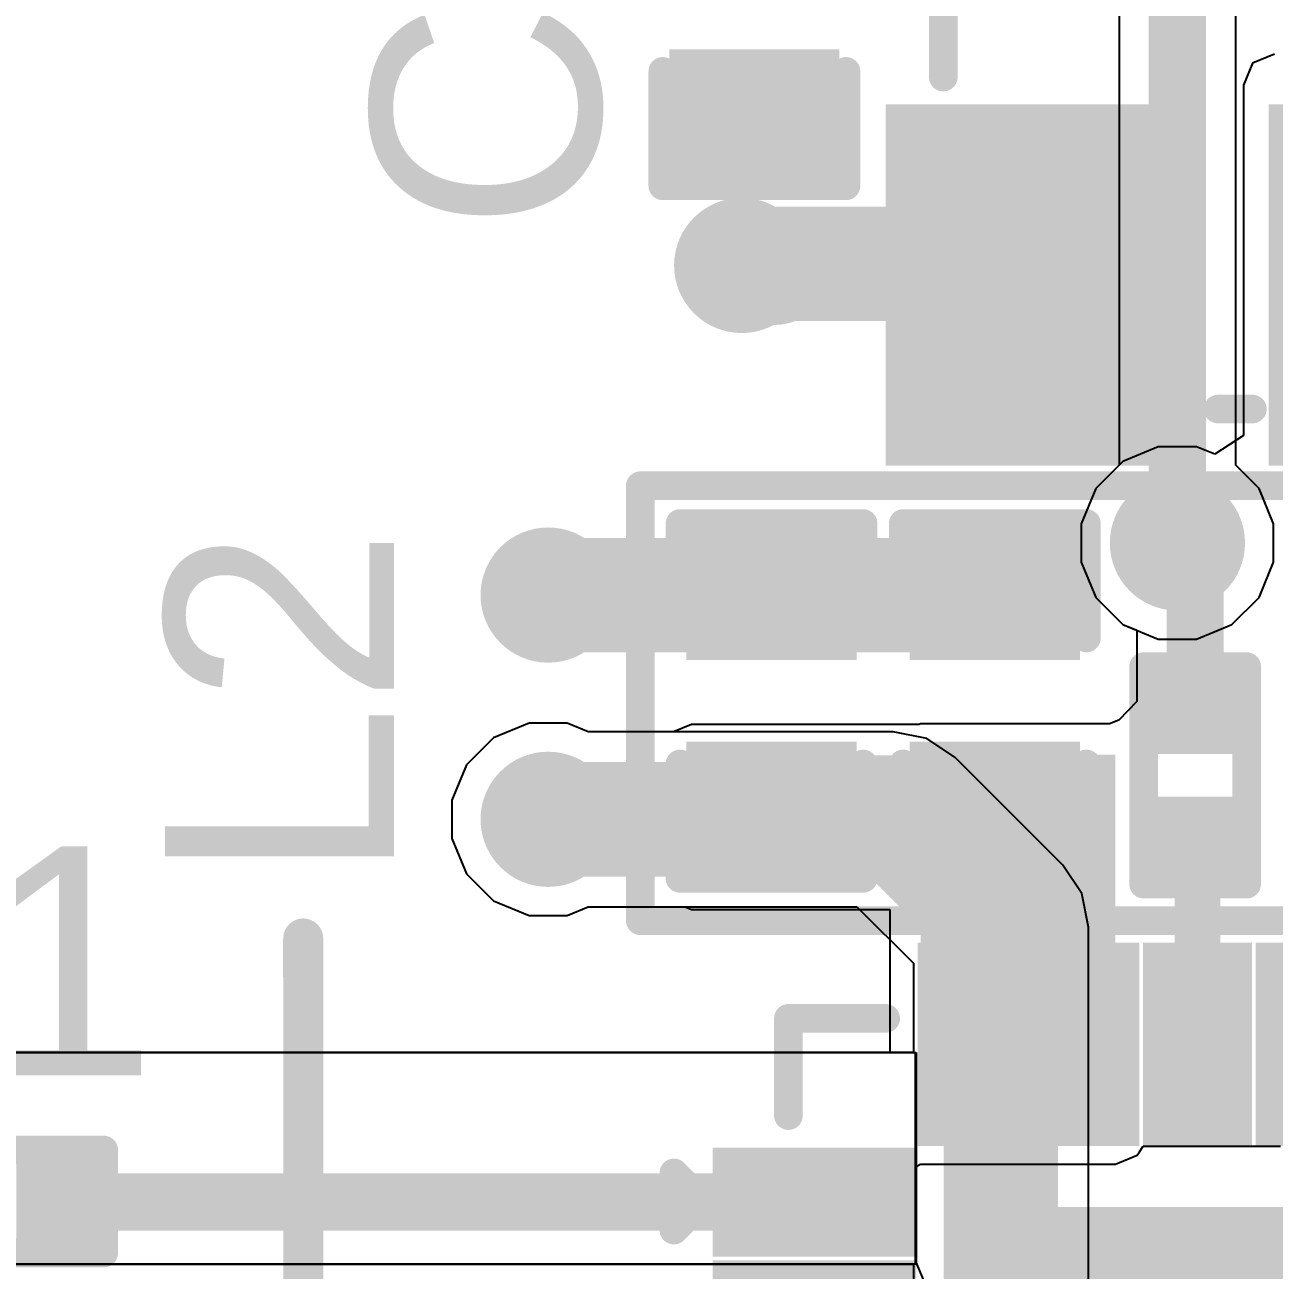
# Model space of a CAD drawing. Header units: millimetres. Extents: x -4.8 to 36.7, y -5.2 to 57.6.
# Drawn here: x 2.37 to 7.92, y 43.1 to 48.63 of the extents above; entities that cross this region are included whole.
import ezdxf

# ---------------------------------------------------------------- set-up
doc = ezdxf.new("R2010")
doc.units = ezdxf.units.MM
for name, color, linetype in [('BottomLayer', 5, 'Continuous'), ('TopLayer', 1, 'Continuous'), ('TopOverlay', 2, 'Continuous'), ('TopPaste', 8, 'Continuous'), ('TopSolder', 216, 'Continuous'), ('ViaHoleLayer', 16, 'Continuous')]:
    doc.layers.add(name, color=color, linetype=linetype)
doc.styles.add('Arial', font='arial.ttf', dxfattribs={"height": 0.2})

# ---------------------------------------------------------------- blocks, each defined once
blk = doc.blocks.new('X322540MPB4SI__11')
at = {"layer": 'TopLayer'}
for points in [[(-1.80000021, 1.45000091), (-0.4000004699999999, 1.45000091), (-0.4000004699999999, 0.25000077), (-1.80000021, 0.25000077)], [(0.4000004699999999, 1.45000091), (1.80000021, 1.45000091), (1.80000021, 0.25000077), (0.4000004699999999, 0.25000077)], [(-1.80000021, -0.24999823), (-0.4000004699999999, -0.24999823), (-0.4000004699999999, -1.44999837), (-1.80000021, -1.44999837)], [(0.4000004699999999, -0.24999823), (1.80000021, -0.24999823), (1.80000021, -1.44999837), (0.4000004699999999, -1.44999837)]]:
    blk.add_hatch(color=1, dxfattribs=at).paths.add_polyline_path(points)
at = {"layer": 'TopPaste'}
for points in [[(-1.80000021, 1.45000091), (-0.4000004699999999, 1.45000091), (-0.4000004699999999, 0.25000077), (-1.80000021, 0.25000077)], [(0.4000004699999999, 1.45000091), (1.80000021, 1.45000091), (1.80000021, 0.25000077), (0.4000004699999999, 0.25000077)], [(-1.80000021, -0.24999823), (-0.4000004699999999, -0.24999823), (-0.4000004699999999, -1.44999837), (-1.80000021, -1.44999837)], [(0.4000004699999999, -0.24999823), (1.80000021, -0.24999823), (1.80000021, -1.44999837), (0.4000004699999999, -1.44999837)]]:
    blk.add_hatch(color=8, dxfattribs=at).paths.add_polyline_path(points)
at = {"layer": 'TopSolder'}
for points in [[(-1.90160021, 1.55160091), (-0.29840047, 1.55160091), (-0.29840047, 0.14840077), (-1.90160021, 0.14840077)], [(0.29840047, 1.55160091), (1.90160021, 1.55160091), (1.90160021, 0.14840077), (0.29840047, 0.14840077)], [(-1.90160021, -0.14839823), (-0.29840047, -0.14839823), (-0.29840047, -1.55159837), (-1.90160021, -1.55159837)], [(0.29840047, -0.14839823), (1.90160021, -0.14839823), (1.90160021, -1.55159837), (0.29840047, -1.55159837)]]:
    blk.add_hatch(color=216, dxfattribs=at).paths.add_polyline_path(points)
at = {"layer": 'TopOverlay'}
for points, const_width in [([(0.1778, 1.2954), (-0.1778, 1.2954)], 0.127), ([(-1.651, -0.0762), (-1.651, 0.0762)], 0.127), ([(1.651, -0.0762), (1.651, 0.0762)], 0.127), ([(-1.9812, -0.8636), (-2.1336, -0.7111999999999999)], 0.1999996), ([(-2.1336, -1.016), (-2.1336, -0.7111999999999999)], 0.1999996), ([(-2.1336, -1.016), (-1.9812, -0.8636)], 0.1999996), ([(0.1778, -1.29539746), (-0.1778, -1.29539746)], 0.127)]:
    blk.add_lwpolyline(points, dxfattribs=dict(at, const_width=const_width))
for points, const_width in [([(-0.20955, 1.2954, 1), (-0.14605, 1.2954, 1)], 0.0635), ([(0.14605, 1.2954, 1), (0.20955, 1.2954, 1)], 0.0635), ([(-1.68275, 0.0762, 1), (-1.61925, 0.0762, 1)], 0.0635), ([(1.61925, 0.0762, 1), (1.68275, 0.0762, 1)], 0.0635), ([(-1.68275, -0.0762, 1), (-1.61925, -0.0762, 1)], 0.0635), ([(1.61925, -0.0762, 1), (1.68275, -0.0762, 1)], 0.0635), ([(-2.1835999, -0.7111999999999999, 1), (-2.0836001, -0.7111999999999999, 1)], 0.0999998), ([(-2.1835999, -0.7111999999999999, 1), (-2.0836001, -0.7111999999999999, 1)], 0.0999998), ([(-2.0311999, -0.8636, 1), (-1.9312001, -0.8636, 1)], 0.0999998), ([(-2.0311999, -0.8636, 1), (-1.9312001, -0.8636, 1)], 0.0999998), ([(-2.1835999, -1.016, 1), (-2.0836001, -1.016, 1)], 0.0999998), ([(-2.1835999, -1.016, 1), (-2.0836001, -1.016, 1)], 0.0999998), ([(-0.20955, -1.29539746, 1), (-0.14605, -1.29539746, 1)], 0.0635), ([(0.14605, -1.29539746, 1), (0.20955, -1.29539746, 1)], 0.0635)]:
    blk.add_lwpolyline(points, format="xyb", close=True, dxfattribs=dict(at, const_width=const_width))
blk = doc.blocks.new('32_QFN__5_5__13')
at = {"layer": 'TopLayer'}
for points in [[(-1.61006028, 2.10008343), (-1.89005972, 2.10008343), (-1.89005972, 2.80008457), (-1.61006028, 2.80008457)], [(-1.10993428, 2.10008343), (-1.38993372, 2.10008343), (-1.38993372, 2.80008457), (-1.10993428, 2.80008457)], [(-0.61006228, 2.10008343), (-0.89006172, 2.10008343), (-0.89006172, 2.80008457), (-0.61006228, 2.80008457)], [(-2.80008457, 1.61006028), (-2.80008457, 1.89005972), (-2.10008343, 1.89005972), (-2.10008343, 1.61006028)], [(1.626997, -1.626997), (-1.626997, -1.626997), (-1.626997, 1.626997), (1.626997, 1.626997)]]:
    blk.add_hatch(color=1, dxfattribs=at).paths.add_polyline_path(points)
at = {"layer": 'TopPaste'}
for points in [[(-1.61006028, 2.10008343), (-1.89005972, 2.10008343), (-1.89005972, 2.80008457), (-1.61006028, 2.80008457)], [(-1.10993428, 2.10008343), (-1.38993372, 2.10008343), (-1.38993372, 2.80008457), (-1.10993428, 2.80008457)], [(-0.61006228, 2.10008343), (-0.89006172, 2.10008343), (-0.89006172, 2.80008457), (-0.61006228, 2.80008457)], [(-2.80008457, 1.61006028), (-2.80008457, 1.89005972), (-2.10008343, 1.89005972), (-2.10008343, 1.61006028)], [(1.626997, -1.626997), (-1.626997, -1.626997), (-1.626997, 1.626997), (1.626997, 1.626997)]]:
    blk.add_hatch(color=8, dxfattribs=at).paths.add_polyline_path(points)
at = {"layer": 'TopSolder'}
for points in [[(-1.50846028, 1.99848343), (-1.99165972, 1.99848343), (-1.99165972, 2.90168457), (-1.50846028, 2.90168457)], [(-1.00833428, 1.99848343), (-1.49153372, 1.99848343), (-1.49153372, 2.90168457), (-1.00833428, 2.90168457)], [(-0.5084622799999999, 1.99848343), (-0.99166172, 1.99848343), (-0.99166172, 2.90168457), (-0.5084622799999999, 2.90168457)], [(-0.008336280000000036, 1.99848343), (-0.49153572, 1.99848343), (-0.49153572, 2.90168457), (-0.008336279999999963, 2.90168457)], [(-2.90168457, 1.50846028), (-2.90168457, 1.99165972), (-1.99848343, 1.99165972), (-1.99848343, 1.50846028)], [(1.728597, -1.728597), (-1.728597, -1.728597), (-1.728597, 1.728597), (1.728597, 1.728597)], [(-2.90168457, 1.00833428), (-2.90168457, 1.49153372), (-1.99848343, 1.49153372), (-1.99848343, 1.00833428)]]:
    blk.add_hatch(color=216, dxfattribs=at).paths.add_polyline_path(points)
at = {"layer": 'TopOverlay', "const_width": 0.127}
for points in [[(-2.5654, 2.1336), (-2.5654, 2.5654)], [(-2.5654, 2.5654), (-2.1336, 2.5654)], [(-3.0734, 1.8796), (-2.9464, 1.7526)], [(-3.0734, 1.6256), (-3.0734, 1.8796)], [(-3.0734, 1.6256), (-2.9464, 1.7526)]]:
    blk.add_lwpolyline(points, dxfattribs=at)
at = {"layer": 'TopOverlay', "const_width": 0.0635}
for points in [[(-2.59715, 2.5654, 1), (-2.53365, 2.5654, 1)], [(-2.59715, 2.5654, 1), (-2.53365, 2.5654, 1)], [(-2.16535, 2.5654, 1), (-2.10185, 2.5654, 1)], [(-2.59715, 2.1336, 1), (-2.53365, 2.1336, 1)], [(-3.10515, 1.8796, 1), (-3.04165, 1.8796, 1)], [(-3.10515, 1.8796, 1), (-3.04165, 1.8796, 1)], [(-2.97815, 1.7526, 1), (-2.91465, 1.7526, 1)], [(-2.97815, 1.7526, 1), (-2.91465, 1.7526, 1)], [(-3.10515, 1.6256, 1), (-3.04165, 1.6256, 1)], [(-3.10515, 1.6256, 1), (-3.04165, 1.6256, 1)]]:
    blk.add_lwpolyline(points, format="xyb", close=True, dxfattribs=at)
blk = doc.blocks.new('IND_0201_27')
at = {"layer": 'TopLayer'}
for points in [[(-0.39999793, 0.1499997), (-0.14999843, 0.1499997), (-0.14999843, -0.1499997), (-0.39999793, -0.1499997)], [(0.15000097, 0.1499997), (0.4000004699999999, 0.1499997), (0.4000004699999999, -0.1499997), (0.15000097, -0.1499997)]]:
    blk.add_hatch(color=1, dxfattribs=at).paths.add_polyline_path(points)
at = {"layer": 'TopPaste'}
for points in [[(-0.39999793, 0.1499997), (-0.14999843, 0.1499997), (-0.14999843, -0.1499997), (-0.39999793, -0.1499997)], [(0.15000097, 0.1499997), (0.4000004699999999, 0.1499997), (0.4000004699999999, -0.1499997), (0.15000097, -0.1499997)]]:
    blk.add_hatch(color=8, dxfattribs=at).paths.add_polyline_path(points)
at = {"layer": 'TopSolder'}
for points in [[(-0.45499909, 0.20500086), (-0.09499727, 0.20500086), (-0.09499727, -0.20500086), (-0.45499909, -0.20500086)], [(0.09499980999999999, 0.20500086), (0.45500163, 0.20500086), (0.45500163, -0.20500086), (0.09499980999999999, -0.20500086)]]:
    blk.add_hatch(color=216, dxfattribs=at).paths.add_polyline_path(points)
at = {"layer": 'TopOverlay', "const_width": 0.127}
for points in [[(0.4826, 0.2286), (-0.4826, 0.2286)], [(-0.4826, -0.2286), (-0.4826, 0.2286)], [(0.4826, -0.2286), (0.4826, 0.2286)], [(0.4826, -0.2286), (-0.4826, -0.2286)]]:
    blk.add_lwpolyline(points, dxfattribs=at)
at = {"layer": 'TopOverlay', "const_width": 0.0635}
for points in [[(-0.51435, 0.2286, 1), (-0.4508499999999999, 0.2286, 1)], [(-0.51435, 0.2286, 1), (-0.4508499999999999, 0.2286, 1)], [(0.4508499999999999, 0.2286, 1), (0.51435, 0.2286, 1)], [(0.4508499999999999, 0.2286, 1), (0.51435, 0.2286, 1)], [(-0.51435, -0.2286, 1), (-0.4508499999999999, -0.2286, 1)], [(-0.51435, -0.2286, 1), (-0.4508499999999999, -0.2286, 1)], [(0.4508499999999999, -0.2286, 1), (0.51435, -0.2286, 1)], [(0.4508499999999999, -0.2286, 1), (0.51435, -0.2286, 1)]]:
    blk.add_lwpolyline(points, format="xyb", close=True, dxfattribs=at)
blk = doc.blocks.new('IND_0201_29')
at = {"layer": 'TopLayer'}
for points in [[(-0.39999793, 0.1499997), (-0.14999843, 0.1499997), (-0.14999843, -0.1499997), (-0.39999793, -0.1499997)], [(0.15000097, 0.1499997), (0.4000004699999999, 0.1499997), (0.4000004699999999, -0.1499997), (0.15000097, -0.1499997)]]:
    blk.add_hatch(color=1, dxfattribs=at).paths.add_polyline_path(points)
at = {"layer": 'TopPaste'}
for points in [[(-0.39999793, 0.1499997), (-0.14999843, 0.1499997), (-0.14999843, -0.1499997), (-0.39999793, -0.1499997)], [(0.15000097, 0.1499997), (0.4000004699999999, 0.1499997), (0.4000004699999999, -0.1499997), (0.15000097, -0.1499997)]]:
    blk.add_hatch(color=8, dxfattribs=at).paths.add_polyline_path(points)
at = {"layer": 'TopSolder'}
for points in [[(-0.45499909, 0.20500086), (-0.09499727, 0.20500086), (-0.09499727, -0.20500086), (-0.45499909, -0.20500086)], [(0.09499980999999999, 0.20500086), (0.45500163, 0.20500086), (0.45500163, -0.20500086), (0.09499980999999999, -0.20500086)]]:
    blk.add_hatch(color=216, dxfattribs=at).paths.add_polyline_path(points)
at = {"layer": 'TopOverlay', "const_width": 0.127}
for points in [[(-0.4826, 0.2286), (0.4826, 0.2286)], [(-0.4826, -0.2286), (-0.4826, 0.2286)], [(0.4826, -0.2286), (0.4826, 0.2286)], [(-0.4826, -0.2286), (0.4826, -0.2286)]]:
    blk.add_lwpolyline(points, dxfattribs=at)
at = {"layer": 'TopOverlay', "const_width": 0.0635}
for points in [[(-0.51435, 0.2286, 1), (-0.4508499999999999, 0.2286, 1)], [(-0.51435, 0.2286, 1), (-0.4508499999999999, 0.2286, 1)], [(0.4508499999999999, 0.2286, 1), (0.51435, 0.2286, 1)], [(0.4508499999999999, 0.2286, 1), (0.51435, 0.2286, 1)], [(-0.51435, -0.2286, 1), (-0.4508499999999999, -0.2286, 1)], [(-0.51435, -0.2286, 1), (-0.4508499999999999, -0.2286, 1)], [(0.4508499999999999, -0.2286, 1), (0.51435, -0.2286, 1)], [(0.4508499999999999, -0.2286, 1), (0.51435, -0.2286, 1)]]:
    blk.add_lwpolyline(points, format="xyb", close=True, dxfattribs=at)
blk = doc.blocks.new('C___0402_46')
at = {"layer": 'TopLayer'}
for points in [[(-0.6985, -0.3175), (-0.6985, 0.3175), (-0.2412999999999999, 0.3175), (-0.2413, -0.3175)], [(0.2412999999999999, -0.3175), (0.2413, 0.3175), (0.6985, 0.3175), (0.6985, -0.3175)]]:
    blk.add_hatch(color=1, dxfattribs=at).paths.add_polyline_path(points)
at = {"layer": 'TopPaste'}
for points in [[(-0.6985, -0.3175), (-0.6985, 0.3175), (-0.2412999999999999, 0.3175), (-0.2413, -0.3175)], [(0.2412999999999999, -0.3175), (0.2413, 0.3175), (0.6985, 0.3175), (0.6985, -0.3175)]]:
    blk.add_hatch(color=8, dxfattribs=at).paths.add_polyline_path(points)
at = {"layer": 'TopSolder'}
for points in [[(-0.7584998799999999, -0.37749988), (-0.7584998799999999, 0.37749988), (-0.18130012, 0.37749988), (-0.18130012, -0.37749988)], [(0.18130012, -0.37749988), (0.18130012, 0.37749988), (0.7584998799999999, 0.37749988), (0.7584998799999999, -0.37749988)]]:
    blk.add_hatch(color=216, dxfattribs=at).paths.add_polyline_path(points)
at = {"layer": 'TopOverlay', "const_width": 0.127}
for points in [[(-0.7874, 0.4064), (-0.2794, 0.4064)], [(-0.7874, 0.4064), (-0.7874, -0.4064)], [(0.2794, 0.4064), (0.7874, 0.4064)], [(0.7874, 0.4064), (0.7874, -0.4064)], [(-0.7874, -0.4064), (-0.2794, -0.4064)], [(0.2794, -0.4064), (0.7874, -0.4064)]]:
    blk.add_lwpolyline(points, dxfattribs=at)
at = {"layer": 'TopOverlay', "const_width": 0.0635}
for points in [[(-0.8191499999999999, 0.4064, 1), (-0.7556499999999999, 0.4064, 1)], [(-0.8191499999999999, 0.4064, 1), (-0.7556499999999999, 0.4064, 1)], [(-0.31115, 0.4064, 1), (-0.24765, 0.4064, 1)], [(0.24765, 0.4064, 1), (0.31115, 0.4064, 1)], [(0.7556499999999999, 0.4064, 1), (0.8191499999999999, 0.4064, 1)], [(0.7556499999999999, 0.4064, 1), (0.8191499999999999, 0.4064, 1)], [(-0.8191499999999999, -0.4064, 1), (-0.7556499999999999, -0.4064, 1)], [(-0.8191499999999999, -0.4064, 1), (-0.7556499999999999, -0.4064, 1)], [(-0.31115, -0.4064, 1), (-0.24765, -0.4064, 1)], [(0.24765, -0.4064, 1), (0.31115, -0.4064, 1)], [(0.7556499999999999, -0.4064, 1), (0.8191499999999999, -0.4064, 1)], [(0.7556499999999999, -0.4064, 1), (0.8191499999999999, -0.4064, 1)]]:
    blk.add_lwpolyline(points, format="xyb", close=True, dxfattribs=at)
blk = doc.blocks.new('C___0402_51')
at = {"layer": 'TopLayer'}
for points in [[(-0.6985, -0.3175), (-0.6985, 0.3175), (-0.2412999999999999, 0.3175), (-0.2413, -0.3175)], [(0.2412999999999999, -0.3175), (0.2413, 0.3175), (0.6985, 0.3175), (0.6985, -0.3175)]]:
    blk.add_hatch(color=1, dxfattribs=at).paths.add_polyline_path(points)
at = {"layer": 'TopPaste'}
for points in [[(-0.6985, -0.3175), (-0.6985, 0.3175), (-0.2412999999999999, 0.3175), (-0.2413, -0.3175)], [(0.2412999999999999, -0.3175), (0.2413, 0.3175), (0.6985, 0.3175), (0.6985, -0.3175)]]:
    blk.add_hatch(color=8, dxfattribs=at).paths.add_polyline_path(points)
at = {"layer": 'TopSolder'}
for points in [[(-0.7584998799999999, -0.37749988), (-0.7584998799999999, 0.37749988), (-0.18130012, 0.37749988), (-0.18130012, -0.37749988)], [(0.18130012, -0.37749988), (0.18130012, 0.37749988), (0.7584998799999999, 0.37749988), (0.7584998799999999, -0.37749988)]]:
    blk.add_hatch(color=216, dxfattribs=at).paths.add_polyline_path(points)
at = {"layer": 'TopOverlay', "const_width": 0.127}
for points in [[(-0.7874, 0.4064), (-0.2794, 0.4064)], [(-0.7874, 0.4064), (-0.7874, -0.4064)], [(0.2794, 0.4064), (0.7874, 0.4064)], [(0.7874, 0.4064), (0.7874, -0.4064)], [(-0.7874, -0.4064), (-0.2794, -0.4064)], [(0.2794, -0.4064), (0.7874, -0.4064)]]:
    blk.add_lwpolyline(points, dxfattribs=at)
at = {"layer": 'TopOverlay', "const_width": 0.0635}
for points in [[(-0.8191499999999999, 0.4064, 1), (-0.7556499999999999, 0.4064, 1)], [(-0.8191499999999999, 0.4064, 1), (-0.7556499999999999, 0.4064, 1)], [(-0.31115, 0.4064, 1), (-0.24765, 0.4064, 1)], [(0.24765, 0.4064, 1), (0.31115, 0.4064, 1)], [(0.7556499999999999, 0.4064, 1), (0.8191499999999999, 0.4064, 1)], [(0.7556499999999999, 0.4064, 1), (0.8191499999999999, 0.4064, 1)], [(-0.8191499999999999, -0.4064, 1), (-0.7556499999999999, -0.4064, 1)], [(-0.8191499999999999, -0.4064, 1), (-0.7556499999999999, -0.4064, 1)], [(-0.31115, -0.4064, 1), (-0.24765, -0.4064, 1)], [(0.24765, -0.4064, 1), (0.31115, -0.4064, 1)], [(0.7556499999999999, -0.4064, 1), (0.8191499999999999, -0.4064, 1)], [(0.7556499999999999, -0.4064, 1), (0.8191499999999999, -0.4064, 1)]]:
    blk.add_lwpolyline(points, format="xyb", close=True, dxfattribs=at)
blk = doc.blocks.new('C___0402_52')
at = {"layer": 'TopLayer'}
for points in [[(-0.6985, -0.3175), (-0.6985, 0.3174999999999999), (-0.2413000000000001, 0.3175), (-0.2412999999999999, -0.3174999999999999)], [(0.2413000000000001, -0.3175), (0.2412999999999999, 0.3174999999999999), (0.6985, 0.3175), (0.6985, -0.3174999999999999)]]:
    blk.add_hatch(color=1, dxfattribs=at).paths.add_polyline_path(points)
at = {"layer": 'TopPaste'}
for points in [[(-0.6985, -0.3175), (-0.6985, 0.3174999999999999), (-0.2413000000000001, 0.3175), (-0.2412999999999999, -0.3174999999999999)], [(0.2413000000000001, -0.3175), (0.2412999999999999, 0.3174999999999999), (0.6985, 0.3175), (0.6985, -0.3174999999999999)]]:
    blk.add_hatch(color=8, dxfattribs=at).paths.add_polyline_path(points)
at = {"layer": 'TopSolder'}
for points in [[(-0.7584998799999999, -0.3774998800000001), (-0.7584998799999999, 0.3774998799999999), (-0.1813001200000001, 0.3774998800000001), (-0.1813001199999999, -0.3774998799999999)], [(0.1813001200000001, -0.3774998800000001), (0.1813001199999999, 0.3774998799999999), (0.7584998799999999, 0.3774998800000001), (0.7584998799999999, -0.3774998799999999)]]:
    blk.add_hatch(color=216, dxfattribs=at).paths.add_polyline_path(points)
at = {"layer": 'TopOverlay', "const_width": 0.127}
for points in [[(-0.2794, 0.4064), (-0.7874, 0.4064)], [(-0.7874, -0.4064), (-0.7874, 0.4064)], [(0.7874, 0.4064), (0.2794, 0.4064)], [(0.7874, -0.4064), (0.7874, 0.4064)], [(-0.2794, -0.4064), (-0.7874, -0.4064)], [(0.7874, -0.4064), (0.2794, -0.4064)]]:
    blk.add_lwpolyline(points, dxfattribs=at)
at = {"layer": 'TopOverlay', "const_width": 0.0635}
for points in [[(-0.8191499999999999, 0.4064, 1), (-0.7556499999999999, 0.4064, 1)], [(-0.8191499999999999, 0.4064, 1), (-0.7556499999999999, 0.4064, 1)], [(-0.31115, 0.4064, 1), (-0.24765, 0.4064, 1)], [(0.24765, 0.4064, 1), (0.31115, 0.4064, 1)], [(0.7556499999999999, 0.4064, 1), (0.8191499999999999, 0.4064, 1)], [(0.7556499999999999, 0.4064, 1), (0.8191499999999999, 0.4064, 1)], [(-0.8191499999999999, -0.4064, 1), (-0.7556499999999999, -0.4064, 1)], [(-0.8191499999999999, -0.4064, 1), (-0.7556499999999999, -0.4064, 1)], [(-0.31115, -0.4064, 1), (-0.24765, -0.4064, 1)], [(0.24765, -0.4064, 1), (0.31115, -0.4064, 1)], [(0.7556499999999999, -0.4064, 1), (0.8191499999999999, -0.4064, 1)], [(0.7556499999999999, -0.4064, 1), (0.8191499999999999, -0.4064, 1)]]:
    blk.add_lwpolyline(points, format="xyb", close=True, dxfattribs=at)

msp = doc.modelspace()

# ---------------------------------------------------------------- hatches: boundary and pattern name
at = {"layer": 'BottomLayer'}
h = msp.add_hatch(color=5, dxfattribs=at)
edge = h.paths.add_edge_path()
edge.add_arc((5.55534322, 47.56119774), 0.2999994, 0, 360)
h = msp.add_hatch(color=5, dxfattribs=at)
edge = h.paths.add_edge_path()
edge.add_arc((7.488788679999999, 46.3296), 0.2999994, 0, 360)
h = msp.add_hatch(color=5, dxfattribs=at)
edge = h.paths.add_edge_path()
edge.add_arc((4.696472699999999, 46.09834062), 0.2999994, 0, 360)
h = msp.add_hatch(color=5, dxfattribs=at)
edge = h.paths.add_edge_path()
edge.add_arc((4.696472699999999, 45.10324989999999), 0.2999994, 0, 360)
at = {"layer": 'TopLayer'}
h = msp.add_hatch(color=1, dxfattribs=at)
edge = h.paths.add_edge_path()
edge.add_arc((5.55534322, 47.56119774), 0.2999994, 0, 360)
h = msp.add_hatch(color=1, dxfattribs=at)
edge = h.paths.add_edge_path()
edge.add_arc((7.488788679999999, 46.3296), 0.2999994, 0, 360)
h = msp.add_hatch(color=1, dxfattribs=at)
edge = h.paths.add_edge_path()
edge.add_arc((4.696472699999999, 46.09834062), 0.2999994, 0, 360)
h = msp.add_hatch(color=1, dxfattribs=at)
edge = h.paths.add_edge_path()
edge.add_arc((4.696472699999999, 45.10324989999999), 0.2999994, 0, 360)
for points in [[(5.3322474, 44.84104061999999), (7.135647399999999, 44.84104061999999), (7.135647399999999, 45.38714062), (5.3322474, 45.38714062)], [(7.213602539999999, 43.71074316), (7.213602539999999, 45.38979999999999), (6.349387859999999, 45.38979999999999), (6.349387859999999, 43.71074316)]]:
    msp.add_hatch(color=1, dxfattribs=at).paths.add_polyline_path(points)
at = {"layer": 'ViaHoleLayer'}
h = msp.add_hatch(color=16, dxfattribs=at)
edge = h.paths.add_edge_path()
edge.add_arc((5.55534322, 47.56119774), 0.1499997, 0, 360)
h = msp.add_hatch(color=16, dxfattribs=at)
edge = h.paths.add_edge_path()
edge.add_arc((7.488788679999999, 46.3296), 0.1499997, 0, 360)
h = msp.add_hatch(color=16, dxfattribs=at)
edge = h.paths.add_edge_path()
edge.add_arc((4.696472699999999, 46.09834062), 0.1499997, 0, 360)
h = msp.add_hatch(color=16, dxfattribs=at)
edge = h.paths.add_edge_path()
edge.add_arc((4.696472699999999, 45.10324989999999), 0.1499997, 0, 360)

# ---------------------------------------------------------------- linework, layer by layer
at = {"layer": 'BottomLayer'}
for p, q in [((7.74776454, 46.67448882), (7.74776454, 49.43261131999999)), ((7.22981282, 49.3253395), (7.22981282, 46.67448882)), ((7.22981282, 46.67448882), (7.12679804, 46.57147404)), ((7.85077932, 46.57147404), (7.74776454, 46.67448882)), ((7.12679804, 46.57147404), (7.06178928, 46.41453506)), ((7.91578808, 46.41453506), (7.85077932, 46.57147404)), ((7.06178928, 46.41453506), (7.06178928, 46.24466494)), ((7.91578808, 46.24466494), (7.91578808, 46.41453506)), ((7.06178928, 46.24466494), (7.12679804, 46.08772595999999)), ((7.85077932, 46.08772595999999), (7.91578808, 46.24466494)), ((7.12679804, 46.08772595999999), (7.24691464, 45.96760936)), ((7.730662719999999, 45.96760936), (7.85077932, 46.08772595999999)), ((7.24691464, 45.96760936), (7.403853619999999, 45.90260059999999)), ((7.573723739999999, 45.90260059999999), (7.730662719999999, 45.96760936)), ((7.403853619999999, 45.90260059999999), (7.573723739999999, 45.90260059999999)), ((4.61153764, 45.5302493), (4.45459866, 45.46524054)), ((4.78140776, 45.5302493), (4.61153764, 45.5302493)), ((4.874435259999999, 45.49171496), (4.78140776, 45.5302493)), ((4.45459866, 45.46524054), (4.334482059999999, 45.34512393999999)), ((6.22749072, 45.49171496), (4.874435259999999, 45.49171496)), ((6.3761493, 45.46214428), (6.22749072, 45.49171496)), ((6.502176479999999, 45.37793566), (6.3761493, 45.46214428)), ((4.334482059999999, 45.34512393999999), (4.2694733, 45.18818495999999)), ((6.98028576, 44.89982637999999), (6.502176479999999, 45.37793566)), ((4.2694733, 45.18818495999999), (4.2694733, 45.01831484)), ((4.2694733, 45.01831484), (4.334482059999999, 44.86137586)), ((7.064494379999999, 44.7737992), (6.98028576, 44.89982637999999)), ((4.334482059999999, 44.86137586), (4.45459866, 44.74125926)), ((4.45459866, 44.74125926), (4.61153764, 44.6762505)), ((7.094065059999999, 44.62514062), (7.064494379999999, 44.7737992)), ((4.61153764, 44.6762505), (4.78140776, 44.6762505)), ((4.78140776, 44.6762505), (4.874435259999999, 44.71478483999999)), ((4.874435259999999, 44.71478483999999), (6.06658426, 44.71478483999999)), ((6.06658426, 44.71478483999999), (6.31713494, 44.46423416)), ((7.094065059999999, 42.16378917999999), (7.094065059999999, 44.62514062)), ((6.31713494, 44.46423416), (6.31713494, 44.069)), ((1.27, 44.069), (6.324599999999999, 44.069)), ((6.31713494, 44.069), (1.27, 44.069)), ((6.324599999999999, 44.069), (6.324599999999999, 43.1292)), ((4.2164, 43.1292), (2.159, 43.1292)), ((2.159, 43.1292), (6.31713494, 43.1292)), ((6.324599999999999, 43.1292), (4.2164, 43.1292)), ((6.31713494, 43.1292), (6.31713494, 42.32469564))]:
    msp.add_line(p, q, dxfattribs=at)
for points, const_width in [([(7.488788679999999, 46.3296), (7.488788679999999, 49.43261131999999)], 0.254), ([(4.696472699999999, 45.10324989999999), (6.22749072, 45.10324989999999)], 0.508), ([(6.22749072, 45.10324989999999), (6.7056, 44.62514062)], 0.508), ([(6.7056, 42.16378917999999), (6.7056, 44.62514062)], 0.508)]:
    msp.add_lwpolyline(points, dxfattribs=dict(at, const_width=const_width))
for points, const_width in [([(7.42528868, 46.3296, 1), (7.552288679999999, 46.3296, 1)], 0.127), ([(4.569472699999999, 45.10324989999999, 1), (4.8234727, 45.10324989999999, 1)], 0.254), ([(6.10049072, 45.10324989999999, 1), (6.354490719999999, 45.10324989999999, 1)], 0.254), ([(6.10049072, 45.10324989999999, 1), (6.354490719999999, 45.10324989999999, 1)], 0.254), ([(6.5786, 44.62514062, 1), (6.8326, 44.62514062, 1)], 0.254), ([(6.5786, 44.62514062, 1), (6.8326, 44.62514062, 1)], 0.254)]:
    msp.add_lwpolyline(points, format="xyb", close=True, dxfattribs=dict(at, const_width=const_width))
at = {"layer": 'TopLayer'}
for p, q in [((7.919046899999999, 48.4990648), (7.82184364, 48.45880326)), ((7.82184364, 48.45880326), (7.7815821, 48.3616)), ((7.7815821, 48.3616), (7.7815821, 47.625)), ((7.7815821, 47.625), (7.7815821, 46.80660692)), ((7.7815821, 46.80660692), (7.654579559999999, 46.72310696)), ((7.403853619999999, 46.7565994), (7.24691464, 46.69159063999999)), ((7.573723739999999, 46.7565994), (7.403853619999999, 46.7565994)), ((7.654579559999999, 46.72310696), (7.573723739999999, 46.7565994)), ((7.24691464, 46.69159063999999), (7.12679804, 46.57147404)), ((7.12679804, 46.57147404), (7.06178928, 46.41453506)), ((7.06178928, 46.41453506), (7.06178928, 46.24466494)), ((7.06178928, 46.24466494), (7.12679804, 46.08772595999999)), ((7.12679804, 46.08772595999999), (7.24691464, 45.96760936)), ((7.24691464, 45.96760936), (7.30847154, 45.9421103)), ((7.30847154, 45.9421103), (7.30847154, 45.62543834)), ((7.30847154, 45.62543834), (7.228509799999999, 45.54269275999999)), ((4.61153764, 45.5302493), (4.45459866, 45.46524054)), ((4.78140776, 45.5302493), (4.61153764, 45.5302493)), ((4.874435259999999, 45.49171496), (4.78140776, 45.5302493)), ((5.3322474, 45.52460542), (5.25283938, 45.49171496)), ((6.342961659999999, 45.52460542), (5.3322474, 45.52460542)), ((6.349387859999999, 45.52726733999999), (6.342961659999999, 45.52460542)), ((7.188126339999999, 45.52726733999999), (6.349387859999999, 45.52726733999999)), ((7.228509799999999, 45.54269275999999), (7.188126339999999, 45.52726733999999)), ((4.45459866, 45.46524054), (4.334482059999999, 45.34512393999999)), ((5.25283938, 45.49171496), (4.874435259999999, 45.49171496)), ((4.334482059999999, 45.34512393999999), (4.2694733, 45.18818495999999)), ((4.2694733, 45.18818495999999), (4.2694733, 45.01831484)), ((4.2694733, 45.01831484), (4.334482059999999, 44.86137586)), ((4.334482059999999, 44.86137586), (4.45459866, 44.74125926)), ((4.45459866, 44.74125926), (4.61153764, 44.6762505)), ((4.61153764, 44.6762505), (4.78140776, 44.6762505)), ((4.78140776, 44.6762505), (4.874435259999999, 44.71478483999999)), ((4.874435259999999, 44.71478483999999), (5.30518624, 44.71478483999999)), ((5.30518624, 44.71478483999999), (5.3322474, 44.70357582)), ((5.3322474, 44.70357582), (6.211923059999999, 44.70357582)), ((6.211923059999999, 44.70357582), (6.211923059999999, 44.069)), ((1.27, 44.069), (6.32956824, 44.069)), ((6.211923059999999, 44.069), (1.27, 44.069)), ((6.32956824, 44.069), (6.32956824, 43.1292)), ((7.310808339999999, 43.61353736), (7.31980248, 43.62743878)), ((7.31980248, 43.62743878), (7.336391219999999, 43.65308262)), ((7.336391219999999, 43.65308516), (7.336393759999999, 43.65308769999999)), ((7.336391219999999, 43.65308262), (7.336391219999999, 43.65308516)), ((7.336393759999999, 43.65308769999999), (7.819583039999999, 43.65308769999999)), ((7.819583039999999, 43.65308769999999), (7.81958558, 43.65308262)), ((7.81958558, 43.65308262), (7.836519759999999, 43.65308262)), ((7.836519759999999, 43.65308516), (7.94658812, 43.65308769999999)), ((7.836519759999999, 43.65308262), (7.836519759999999, 43.65308516)), ((6.32956824, 43.5600348), (6.3493904, 43.57327836)), ((6.3493904, 43.57327836), (7.213602539999999, 43.57327836)), ((7.213602539999999, 43.57327836), (7.310808339999999, 43.61353736)), ((6.32956824, 43.13863356), (6.32956824, 43.5600348)), ((4.318000000000001, 43.1292), (2.2080474, 43.1292)), ((6.32956824, 43.1292), (4.318000000000001, 43.1292)), ((6.36495552, 43.05319812), (6.32956824, 43.13863356))]:
    msp.add_line(p, q, dxfattribs=at)
for points, const_width in [([(5.55534322, 47.56119774), (5.56550068, 47.55104028)], 0.508), ([(5.56550068, 47.55104028), (5.7005474, 47.55104028)], 0.508), ([(5.7005474, 47.55104028), (5.718149599999999, 47.56864247999999)], 0.508), ([(5.718149599999999, 47.56864247999999), (6.862051299999999, 47.56864247999999)], 0.508), ([(4.696472699999999, 46.09834062), (5.6878474, 46.09834062)], 0.508), ([(5.6878474, 46.09834062), (6.6784474, 46.09834062)], 0.508), ([(7.5674474, 45.5732388), (7.5674474, 46.08854638)], 0.254), ([(4.696472699999999, 45.10324989999999), (6.14690668, 45.10324989999999)], 0.508), ([(5.7386474, 45.15854062), (6.3228474, 45.15854062)], 0.2032), ([(7.5779884, 44.104687), (7.5779884, 44.9834)], 0.2032), ([(6.577990399999999, 44.104687), (6.577990399999999, 44.77639762)], 0.2032), ([(6.577990399999999, 44.104687), (7.0781164, 44.104687)], 0.2032), ([(7.5779884, 43.9928), (7.5779884, 44.104687)], 0.2032), ([(2.51874528, 43.40666198), (2.52074426, 43.404663)], 0.254), ([(2.52074426, 43.404663), (5.8779664, 43.404663)], 0.254)]:
    msp.add_lwpolyline(points, dxfattribs=dict(at, const_width=const_width))
for points, const_width in [([(5.428343219999999, 47.56119774, 1), (5.68234322, 47.56119774, 1)], 0.254), ([(5.43850068, 47.55104028, 1), (5.69250068, 47.55104028, 1)], 0.254), ([(5.43850068, 47.55104028, 1), (5.69250068, 47.55104028, 1)], 0.254), ([(5.573547399999999, 47.55104028, 1), (5.827547399999999, 47.55104028, 1)], 0.254), ([(5.573547399999999, 47.55104028, 1), (5.827547399999999, 47.55104028, 1)], 0.254), ([(5.5911496, 47.56864247999999, 1), (5.845149599999999, 47.56864247999999, 1)], 0.254), ([(5.5911496, 47.56864247999999, 1), (5.845149599999999, 47.56864247999999, 1)], 0.254), ([(6.735051299999999, 47.56864247999999, 1), (6.9890513, 47.56864247999999, 1)], 0.254), ([(7.404099999999999, 46.3296, 1), (7.531099999999999, 46.3296, 1)], 0.127), ([(4.569472699999999, 46.09834062, 1), (4.8234727, 46.09834062, 1)], 0.254), ([(5.560847399999999, 46.09834062, 1), (5.8148474, 46.09834062, 1)], 0.254), ([(5.560847399999999, 46.09834062, 1), (5.8148474, 46.09834062, 1)], 0.254), ([(6.5514474, 46.09834062, 1), (6.805447399999999, 46.09834062, 1)], 0.254), ([(7.503947399999999, 46.08854638, 1), (7.630947399999999, 46.08854638, 1)], 0.127), ([(7.503947399999999, 46.08854638, 1), (7.630947399999999, 46.08854638, 1)], 0.127), ([(7.503947399999999, 45.5732388, 1), (7.630947399999999, 45.5732388, 1)], 0.127), ([(4.569472699999999, 45.10324989999999, 1), (4.8234727, 45.10324989999999, 1)], 0.254), ([(6.019906679999999, 45.10324989999999, 1), (6.27390668, 45.10324989999999, 1)], 0.254), ([(5.6878474, 45.15854062, 1), (5.789447399999999, 45.15854062, 1)], 0.1016), ([(6.2720474, 45.15854062, 1), (6.3736474, 45.15854062, 1)], 0.1016), ([(7.527188399999999, 44.9834, 1), (7.628788399999999, 44.9834, 1)], 0.1016), ([(6.527190399999999, 44.77639762, 1), (6.628790399999999, 44.77639762, 1)], 0.1016), ([(6.527190399999999, 44.104687, 1), (6.628790399999999, 44.104687, 1)], 0.1016), ([(6.527190399999999, 44.104687, 1), (6.628790399999999, 44.104687, 1)], 0.1016), ([(7.0273164, 44.104687, 1), (7.1289164, 44.104687, 1)], 0.1016), ([(7.527188399999999, 44.104687, 1), (7.628788399999999, 44.104687, 1)], 0.1016), ([(7.527188399999999, 44.104687, 1), (7.628788399999999, 44.104687, 1)], 0.1016), ([(7.527188399999999, 43.9928, 1), (7.628788399999999, 43.9928, 1)], 0.1016), ([(2.45524528, 43.40666198, 1), (2.58224528, 43.40666198, 1)], 0.127), ([(2.45724426, 43.404663, 1), (2.58424426, 43.404663, 1)], 0.127), ([(2.45724426, 43.404663, 1), (2.58424426, 43.404663, 1)], 0.127), ([(5.8144664, 43.404663, 1), (5.9414664, 43.404663, 1)], 0.127)]:
    msp.add_lwpolyline(points, format="xyb", close=True, dxfattribs=dict(at, const_width=const_width))
at = {"layer": 'TopLayer', "const_width": 0.254}
msp.add_lwpolyline([(7.467599999999999, 46.3296, -0.198912367379658), (7.5674474, 46.08854638)], format="xyb", dxfattribs=at)
at = {"layer": 'TopOverlay'}
for points, const_width in [([(5.1054, 44.6532), (5.1054, 46.5836)], 0.127), ([(5.1054, 46.5836), (9.143999999999998, 46.5836)], 0.127), ([(5.1054, 44.6532), (9.143999999999998, 44.6532)], 0.127), ([(3.6095432, 44.57434062), (3.6097337, 42.69474062)], 0.1778)]:
    msp.add_lwpolyline(points, dxfattribs=dict(at, const_width=const_width))
for points, const_width in [([(5.07365, 46.5836, 1), (5.13715, 46.5836, 1)], 0.0635), ([(5.07365, 46.5836, 1), (5.13715, 46.5836, 1)], 0.0635), ([(5.07365, 44.6532, 1), (5.13715, 44.6532, 1)], 0.0635), ([(5.07365, 44.6532, 1), (5.13715, 44.6532, 1)], 0.0635), ([(3.5650932, 44.57434062, 1), (3.6539932, 44.57434062, 1)], 0.08889999999999999)]:
    msp.add_lwpolyline(points, format="xyb", close=True, dxfattribs=dict(at, const_width=const_width))

# ---------------------------------------------------------------- block references
for name, p, rotation in [('X322540MPB4SI__11', (7.745247399999999, 48.57484062), 270), ('C___0402_46', (5.611647399999999, 48.70184061999999), 90), ('C___0402_52', (5.6878474, 45.62844061999999), 270), ('C___0402_51', (6.6784474, 45.62844061999999), 90), ('IND_0201_27', (7.5674474, 45.29824062), 270)]:
    msp.add_blockref(name, p, dxfattribs=dict(rotation=rotation))
for name, p in [('32_QFN__5_5__13', (8.3280504, 41.65460299999999)), ('IND_0201_29', (2.24174558, 43.407203))]:
    msp.add_blockref(name, p)

# ---------------------------------------------------------------- texts
at = {"layer": 'TopOverlay', "style": 'Arial'}
for s, p in [('C12', (4.9274349, 47.71165209999999)), ('L2', (4.0130349, 44.82280849999999))]:
    msp.add_text(s, height=1.016, rotation=90, dxfattribs=at).set_placement(p)
msp.add_text('L1', height=1.016, dxfattribs=at).set_placement((1.3802868, 43.96756509999999))

doc.saveas('drawing.dxf')
